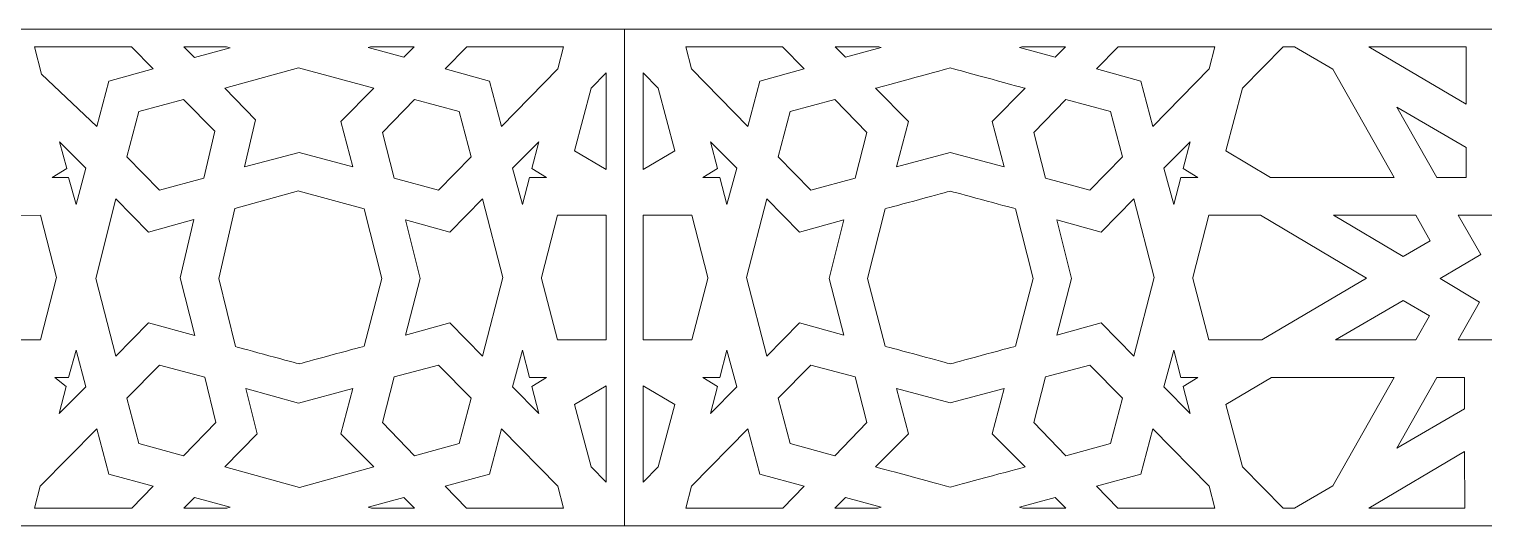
# Model space of a CAD drawing. Header units: millimetres. Extents: x -1689 to 1282, y -352 to 737.
# Drawn here: x 593.4 to 798.6, y -162.8 to -92.8 of the extents above; entities that cross this region are included whole.
import ezdxf

# ---------------------------------------------------------------- set-up
doc = ezdxf.new("R2010")
doc.units = ezdxf.units.MM
doc.header["$MEASUREMENT"] = 0
doc.layers.add('layer 1', color=7, linetype='Continuous')

msp = doc.modelspace()

# ---------------------------------------------------------------- linework, layer by layer
at = {"layer": 'layer 1', "color": 240, "lineweight": 18}
for points, knots in [([(677.3958, -92.8069), (677.3958, -92.8069), (412.3958, -92.8069), (412.3958, -92.8069), (412.3958, -92.8069), (412.3958, -92.8069), (412.3958, -162.8069), (412.3958, -162.8069), (412.3958, -162.8069), (412.3958, -162.8069), (677.3958, -162.8069), (677.3958, -162.8069), (677.3958, -162.8069), (677.3958, -162.8069), (677.3958, -92.8069), (677.3958, -92.8069)], [0, 0, 0, 0, 0.2, 0.2, 0.2, 0.2, 0.4, 0.4, 0.4, 0.4, 0.6, 0.6, 0.6, 0.6, 1, 1, 1, 1]), ([(942.3958, -92.8069), (942.3958, -92.8069), (677.3958, -92.8069), (677.3958, -92.8069), (677.3958, -92.8069), (677.3958, -92.8069), (677.3958, -162.8069), (677.3958, -162.8069), (677.3958, -162.8069), (677.3958, -162.8069), (942.3958, -162.8069), (942.3958, -162.8069), (942.3958, -162.8069), (942.3958, -162.8069), (942.3958, -92.8069), (942.3958, -92.8069)], [0, 0, 0, 0, 0.2, 0.2, 0.2, 0.2, 0.4, 0.4, 0.4, 0.4, 0.6, 0.6, 0.6, 0.6, 1, 1, 1, 1]), ([(594.1626, -95.3069), (594.1626, -95.3069), (607.8617, -95.3069), (607.8617, -95.3069), (607.8617, -95.3069), (607.8617, -95.3069), (610.9162, -98.3963), (610.9162, -98.3963), (610.9162, -98.3963), (610.9162, -98.3963), (604.6354, -100.1253), (604.6354, -100.1253), (604.6354, -100.1253), (604.6354, -100.1253), (602.9446, -106.5119), (602.9446, -106.5119), (602.9446, -106.5119), (602.9446, -106.5119), (595.166, -99.1373), (595.166, -99.1373), (595.166, -99.1373), (595.166, -99.1373), (594.1626, -95.3069), (594.1626, -95.3069)], [0, 0, 0, 0, 0.14285714, 0.14285714, 0.14285714, 0.14285714, 0.28571429, 0.28571429, 0.28571429, 0.28571429, 0.42857143, 0.42857143, 0.42857143, 0.42857143, 0.57142857, 0.57142857, 0.57142857, 0.57142857, 0.71428571, 0.71428571, 0.71428571, 0.71428571, 1, 1, 1, 1]), ([(615.2365, -95.3069), (615.2365, -95.3069), (621.2533, -95.3069), (621.2533, -95.3069), (621.2533, -95.3069), (621.2533, -95.3069), (621.7867, -95.4499), (621.7867, -95.4499), (621.7867, -95.4499), (621.7867, -95.4499), (616.7141, -96.8261), (616.7141, -96.8261), (616.7141, -96.8261), (616.7141, -96.8261), (615.2365, -95.3069), (615.2365, -95.3069)], [0, 0, 0, 0, 0.2, 0.2, 0.2, 0.2, 0.4, 0.4, 0.4, 0.4, 0.6, 0.6, 0.6, 0.6, 1, 1, 1, 1]), ([(641.5336, -95.3069), (641.5336, -95.3069), (647.7212, -95.3069), (647.7212, -95.3069), (647.7212, -95.3069), (647.7212, -95.3069), (646.2749, -96.7731), (646.2749, -96.7731), (646.2749, -96.7731), (646.2749, -96.7731), (641.2021, -95.3969), (641.2021, -95.3969), (641.2021, -95.3969), (641.2021, -95.3969), (641.5336, -95.3069), (641.5336, -95.3069)], [0, 0, 0, 0, 0.2, 0.2, 0.2, 0.2, 0.4, 0.4, 0.4, 0.4, 0.6, 0.6, 0.6, 0.6, 1, 1, 1, 1]), ([(655.127, -95.3069), (655.127, -95.3069), (668.7775, -95.3069), (668.7775, -95.3069), (668.7775, -95.3069), (668.7775, -95.3069), (667.9679, -98.3963), (667.9679, -98.3963), (667.9679, -98.3963), (667.9679, -98.3963), (660.0443, -106.5119), (660.0443, -106.5119), (660.0443, -106.5119), (660.0443, -106.5119), (658.3533, -100.1253), (658.3533, -100.1253), (658.3533, -100.1253), (658.3533, -100.1253), (652.0725, -98.3963), (652.0725, -98.3963), (652.0725, -98.3963), (652.0725, -98.3963), (655.127, -95.3069), (655.127, -95.3069)], [0, 0, 0, 0, 0.14285714, 0.14285714, 0.14285714, 0.14285714, 0.28571429, 0.28571429, 0.28571429, 0.28571429, 0.42857143, 0.42857143, 0.42857143, 0.42857143, 0.57142857, 0.57142857, 0.57142857, 0.57142857, 0.71428571, 0.71428571, 0.71428571, 0.71428571, 1, 1, 1, 1]), ([(686.0141, -95.3069), (686.0141, -95.3069), (699.6646, -95.3069), (699.6646, -95.3069), (699.6646, -95.3069), (699.6646, -95.3069), (702.7191, -98.3963), (702.7191, -98.3963), (702.7191, -98.3963), (702.7191, -98.3963), (696.4383, -100.1253), (696.4383, -100.1253), (696.4383, -100.1253), (696.4383, -100.1253), (694.7473, -106.5119), (694.7473, -106.5119), (694.7473, -106.5119), (694.7473, -106.5119), (686.8237, -98.3963), (686.8237, -98.3963), (686.8237, -98.3963), (686.8237, -98.3963), (686.0141, -95.3069), (686.0141, -95.3069)], [0, 0, 0, 0, 0.14285714, 0.14285714, 0.14285714, 0.14285714, 0.28571429, 0.28571429, 0.28571429, 0.28571429, 0.42857143, 0.42857143, 0.42857143, 0.42857143, 0.57142857, 0.57142857, 0.57142857, 0.57142857, 0.71428571, 0.71428571, 0.71428571, 0.71428571, 1, 1, 1, 1]), ([(707.0704, -95.3069), (707.0704, -95.3069), (713.258, -95.3069), (713.258, -95.3069), (713.258, -95.3069), (713.258, -95.3069), (713.5895, -95.3969), (713.5895, -95.3969), (713.5895, -95.3969), (713.5895, -95.3969), (708.5167, -96.7731), (708.5167, -96.7731), (708.5167, -96.7731), (708.5167, -96.7731), (707.0704, -95.3069), (707.0704, -95.3069)], [0, 0, 0, 0, 0.2, 0.2, 0.2, 0.2, 0.4, 0.4, 0.4, 0.4, 0.6, 0.6, 0.6, 0.6, 1, 1, 1, 1]), ([(733.3844, -95.3069), (733.3844, -95.3069), (739.5719, -95.3069), (739.5719, -95.3069), (739.5719, -95.3069), (739.5719, -95.3069), (738.1257, -96.7731), (738.1257, -96.7731), (738.1257, -96.7731), (738.1257, -96.7731), (733.0529, -95.3969), (733.0529, -95.3969), (733.0529, -95.3969), (733.0529, -95.3969), (733.3844, -95.3069), (733.3844, -95.3069)], [0, 0, 0, 0, 0.2, 0.2, 0.2, 0.2, 0.4, 0.4, 0.4, 0.4, 0.6, 0.6, 0.6, 0.6, 1, 1, 1, 1]), ([(746.9777, -95.3069), (746.9777, -95.3069), (760.628, -95.3069), (760.628, -95.3069), (760.628, -95.3069), (760.628, -95.3069), (759.8184, -98.3963), (759.8184, -98.3963), (759.8184, -98.3963), (759.8184, -98.3963), (751.895, -106.5119), (751.895, -106.5119), (751.895, -106.5119), (751.895, -106.5119), (750.2042, -100.1253), (750.2042, -100.1253), (750.2042, -100.1253), (750.2042, -100.1253), (743.9232, -98.3963), (743.9232, -98.3963), (743.9232, -98.3963), (743.9232, -98.3963), (746.9777, -95.3069), (746.9777, -95.3069)], [0, 0, 0, 0, 0.14285714, 0.14285714, 0.14285714, 0.14285714, 0.28571429, 0.28571429, 0.28571429, 0.28571429, 0.42857143, 0.42857143, 0.42857143, 0.42857143, 0.57142857, 0.57142857, 0.57142857, 0.57142857, 0.71428571, 0.71428571, 0.71428571, 0.71428571, 1, 1, 1, 1]), ([(770.2465, -95.3069), (770.2465, -95.3069), (771.8615, -95.3069), (771.8615, -95.3069), (771.8615, -95.3069), (771.8615, -95.3069), (777.2596, -98.4491), (777.2596, -98.4491), (777.2596, -98.4491), (777.2596, -98.4491), (785.9078, -113.6927), (785.9078, -113.6927), (785.9078, -113.6927), (785.9078, -113.6927), (768.4666, -113.6927), (768.4666, -113.6927), (768.4666, -113.6927), (768.4666, -113.6927), (762.186, -109.9523), (762.186, -109.9523), (762.186, -109.9523), (762.186, -109.9523), (764.5052, -101.1485), (764.5052, -101.1485), (764.5052, -101.1485), (764.5052, -101.1485), (770.2465, -95.3069), (770.2465, -95.3069)], [0, 0, 0, 0, 0.125, 0.125, 0.125, 0.125, 0.25, 0.25, 0.25, 0.25, 0.375, 0.375, 0.375, 0.375, 0.5, 0.5, 0.5, 0.5, 0.625, 0.625, 0.625, 0.625, 0.75, 0.75, 0.75, 0.75, 1, 1, 1, 1]), ([(782.3341, -95.3069), (782.3341, -95.3069), (796.0536, -95.3069), (796.0536, -95.3069), (796.0536, -95.3069), (796.0536, -95.3069), (796.0536, -103.3715), (796.0536, -103.3715), (796.0536, -103.3715), (796.0536, -103.3715), (782.3341, -95.3069), (782.3341, -95.3069)], [0, 0, 0, 0, 0.25, 0.25, 0.25, 0.25, 0.5, 0.5, 0.5, 0.5, 1, 1, 1, 1]), ([(637.3855, -105.8239), (637.3855, -105.8239), (639.0763, -112.2283), (639.0763, -112.2283), (639.0763, -112.2283), (639.0763, -112.2283), (631.4703, -110.1817), (631.4703, -110.1817), (631.4703, -110.1817), (631.4703, -110.1817), (623.7675, -112.2283), (623.7675, -112.2283), (623.7675, -112.2283), (623.7675, -112.2283), (625.3137, -105.5769), (625.3137, -105.5769), (625.3137, -105.5769), (625.3137, -105.5769), (621.0137, -101.1485), (621.0137, -101.1485), (621.0137, -101.1485), (621.0137, -101.1485), (631.3945, -98.2551), (631.3945, -98.2551), (631.3945, -98.2551), (631.3945, -98.2551), (642.0237, -101.1485), (642.0237, -101.1485), (642.0237, -101.1485), (642.0237, -101.1485), (637.3855, -105.8239), (637.3855, -105.8239)], [0, 0, 0, 0, 0.11111111, 0.11111111, 0.11111111, 0.11111111, 0.22222222, 0.22222222, 0.22222222, 0.22222222, 0.33333333, 0.33333333, 0.33333333, 0.33333333, 0.44444444, 0.44444444, 0.44444444, 0.44444444, 0.55555556, 0.55555556, 0.55555556, 0.55555556, 0.66666667, 0.66666667, 0.66666667, 0.66666667, 0.77777778, 0.77777778, 0.77777778, 0.77777778, 1, 1, 1, 1]), ([(674.7957, -98.9697), (674.7957, -98.9697), (674.7957, -112.6087), (674.7957, -112.6087), (674.7957, -112.6087), (674.7957, -112.6087), (670.3353, -109.9523), (670.3353, -109.9523), (670.3353, -109.9523), (670.3353, -109.9523), (672.6543, -101.1485), (672.6543, -101.1485), (672.6543, -101.1485), (672.6543, -101.1485), (674.7957, -98.9697), (674.7957, -98.9697)], [0, 0, 0, 0, 0.2, 0.2, 0.2, 0.2, 0.4, 0.4, 0.4, 0.4, 0.6, 0.6, 0.6, 0.6, 1, 1, 1, 1]), ([(682.1373, -101.1485), (682.1373, -101.1485), (684.4563, -109.9523), (684.4563, -109.9523), (684.4563, -109.9523), (684.4563, -109.9523), (679.9959, -112.6087), (679.9959, -112.6087), (679.9959, -112.6087), (679.9959, -112.6087), (679.9959, -98.9697), (679.9959, -98.9697), (679.9959, -98.9697), (679.9959, -98.9697), (682.1373, -101.1485), (682.1373, -101.1485)], [0, 0, 0, 0, 0.2, 0.2, 0.2, 0.2, 0.4, 0.4, 0.4, 0.4, 0.6, 0.6, 0.6, 0.6, 1, 1, 1, 1]), ([(733.8743, -101.1485), (733.8743, -101.1485), (729.2363, -105.8239), (729.2363, -105.8239), (729.2363, -105.8239), (729.2363, -105.8239), (730.9273, -112.2283), (730.9273, -112.2283), (730.9273, -112.2283), (730.9273, -112.2283), (723.3211, -110.1817), (723.3211, -110.1817), (723.3211, -110.1817), (723.3211, -110.1817), (715.7153, -112.2283), (715.7153, -112.2283), (715.7153, -112.2283), (715.7153, -112.2283), (717.4061, -105.8239), (717.4061, -105.8239), (717.4061, -105.8239), (717.4061, -105.8239), (712.7681, -101.1485), (712.7681, -101.1485)], [0, 0, 0, 0, 0.14285714, 0.14285714, 0.14285714, 0.14285714, 0.28571429, 0.28571429, 0.28571429, 0.28571429, 0.42857143, 0.42857143, 0.42857143, 0.42857143, 0.57142857, 0.57142857, 0.57142857, 0.57142857, 0.71428571, 0.71428571, 0.71428571, 0.71428571, 1, 1, 1, 1]), ([(619.6127, -107.2001), (619.6127, -107.2001), (618.0667, -113.7985), (618.0667, -113.7985), (618.0667, -113.7985), (618.0667, -113.7985), (611.7858, -115.5099), (611.7858, -115.5099), (611.7858, -115.5099), (611.7858, -115.5099), (607.1962, -110.7991), (607.1962, -110.7991), (607.1962, -110.7991), (607.1962, -110.7991), (608.8868, -104.3949), (608.8868, -104.3949), (608.8868, -104.3949), (608.8868, -104.3949), (615.1675, -102.7365), (615.1675, -102.7365), (615.1675, -102.7365), (615.1675, -102.7365), (619.6127, -107.2001), (619.6127, -107.2001)], [0, 0, 0, 0, 0.14285714, 0.14285714, 0.14285714, 0.14285714, 0.28571429, 0.28571429, 0.28571429, 0.28571429, 0.42857143, 0.42857143, 0.42857143, 0.42857143, 0.57142857, 0.57142857, 0.57142857, 0.57142857, 0.71428571, 0.71428571, 0.71428571, 0.71428571, 1, 1, 1, 1]), ([(654.0537, -104.3949), (654.0537, -104.3949), (655.7447, -110.7991), (655.7447, -110.7991), (655.7447, -110.7991), (655.7447, -110.7991), (651.1547, -115.5099), (651.1547, -115.5099), (651.1547, -115.5099), (651.1547, -115.5099), (644.8739, -113.7985), (644.8739, -113.7985), (644.8739, -113.7985), (644.8739, -113.7985), (643.2313, -107.3941), (643.2313, -107.3941), (643.2313, -107.3941), (643.2313, -107.3941), (647.7727, -102.7365), (647.7727, -102.7365), (647.7727, -102.7365), (647.7727, -102.7365), (654.0537, -104.3949), (654.0537, -104.3949)], [0, 0, 0, 0, 0.14285714, 0.14285714, 0.14285714, 0.14285714, 0.28571429, 0.28571429, 0.28571429, 0.28571429, 0.42857143, 0.42857143, 0.42857143, 0.42857143, 0.57142857, 0.57142857, 0.57142857, 0.57142857, 0.71428571, 0.71428571, 0.71428571, 0.71428571, 1, 1, 1, 1]), ([(707.0189, -102.7365), (707.0189, -102.7365), (711.5603, -107.3941), (711.5603, -107.3941), (711.5603, -107.3941), (711.5603, -107.3941), (709.9177, -113.7985), (709.9177, -113.7985), (709.9177, -113.7985), (709.9177, -113.7985), (703.6369, -115.5099), (703.6369, -115.5099), (703.6369, -115.5099), (703.6369, -115.5099), (699.0471, -110.7991), (699.0471, -110.7991), (699.0471, -110.7991), (699.0471, -110.7991), (700.7379, -104.3949), (700.7379, -104.3949), (700.7379, -104.3949), (700.7379, -104.3949), (707.0189, -102.7365), (707.0189, -102.7365)], [0, 0, 0, 0, 0.14285714, 0.14285714, 0.14285714, 0.14285714, 0.28571429, 0.28571429, 0.28571429, 0.28571429, 0.42857143, 0.42857143, 0.42857143, 0.42857143, 0.57142857, 0.57142857, 0.57142857, 0.57142857, 0.71428571, 0.71428571, 0.71428571, 0.71428571, 1, 1, 1, 1]), ([(745.9044, -104.3949), (745.9044, -104.3949), (747.5952, -110.7991), (747.5952, -110.7991), (747.5952, -110.7991), (747.5952, -110.7991), (743.0054, -115.5099), (743.0054, -115.5099), (743.0054, -115.5099), (743.0054, -115.5099), (736.7247, -113.7985), (736.7247, -113.7985), (736.7247, -113.7985), (736.7247, -113.7985), (735.0821, -107.3941), (735.0821, -107.3941), (735.0821, -107.3941), (735.0821, -107.3941), (739.6237, -102.7365), (739.6237, -102.7365), (739.6237, -102.7365), (739.6237, -102.7365), (745.9044, -104.3949), (745.9044, -104.3949)], [0, 0, 0, 0, 0.14285714, 0.14285714, 0.14285714, 0.14285714, 0.28571429, 0.28571429, 0.28571429, 0.28571429, 0.42857143, 0.42857143, 0.42857143, 0.42857143, 0.57142857, 0.57142857, 0.57142857, 0.57142857, 0.71428571, 0.71428571, 0.71428571, 0.71428571, 1, 1, 1, 1]), ([(796.0536, -109.5113), (796.0536, -109.5113), (796.0536, -113.6927), (796.0536, -113.6927), (796.0536, -113.6927), (796.0536, -113.6927), (791.9472, -113.6927), (791.9472, -113.6927), (791.9472, -113.6927), (791.9472, -113.6927), (786.2944, -103.8127), (786.2944, -103.8127), (786.2944, -103.8127), (786.2944, -103.8127), (796.0536, -109.5113), (796.0536, -109.5113)], [0, 0, 0, 0, 0.2, 0.2, 0.2, 0.2, 0.4, 0.4, 0.4, 0.4, 0.6, 0.6, 0.6, 0.6, 1, 1, 1, 1]), ([(601.3984, -112.4223), (601.3984, -112.4223), (600.0458, -117.5387), (600.0458, -117.5387), (600.0458, -117.5387), (600.0458, -117.5387), (598.9828, -113.6927), (598.9828, -113.6927), (598.9828, -113.6927), (598.9828, -113.6927), (596.6636, -113.6927), (596.6636, -113.6927), (596.6636, -113.6927), (596.6636, -113.6927), (598.7414, -112.4577), (598.7414, -112.4577), (598.7414, -112.4577), (598.7414, -112.4577), (597.6782, -108.6821), (597.6782, -108.6821), (597.6782, -108.6821), (597.6782, -108.6821), (601.3984, -112.4223), (601.3984, -112.4223)], [0, 0, 0, 0, 0.14285714, 0.14285714, 0.14285714, 0.14285714, 0.28571429, 0.28571429, 0.28571429, 0.28571429, 0.42857143, 0.42857143, 0.42857143, 0.42857143, 0.57142857, 0.57142857, 0.57142857, 0.57142857, 0.71428571, 0.71428571, 0.71428571, 0.71428571, 1, 1, 1, 1]), ([(661.5903, -112.4223), (661.5903, -112.4223), (665.3107, -108.6821), (665.3107, -108.6821), (665.3107, -108.6821), (665.3107, -108.6821), (664.2961, -112.4577), (664.2961, -112.4577), (664.2961, -112.4577), (664.2961, -112.4577), (666.3735, -113.6927), (666.3735, -113.6927), (666.3735, -113.6927), (666.3735, -113.6927), (663.9579, -113.6927), (663.9579, -113.6927), (663.9579, -113.6927), (663.9579, -113.6927), (662.9915, -117.5387), (662.9915, -117.5387), (662.9915, -117.5387), (662.9915, -117.5387), (661.5903, -112.4223), (661.5903, -112.4223)], [0, 0, 0, 0, 0.14285714, 0.14285714, 0.14285714, 0.14285714, 0.28571429, 0.28571429, 0.28571429, 0.28571429, 0.42857143, 0.42857143, 0.42857143, 0.42857143, 0.57142857, 0.57142857, 0.57142857, 0.57142857, 0.71428571, 0.71428571, 0.71428571, 0.71428571, 1, 1, 1, 1]), ([(689.4809, -108.6821), (689.4809, -108.6821), (693.2013, -112.4223), (693.2013, -112.4223), (693.2013, -112.4223), (693.2013, -112.4223), (691.8001, -117.5387), (691.8001, -117.5387), (691.8001, -117.5387), (691.8001, -117.5387), (690.8337, -113.6927), (690.8337, -113.6927), (690.8337, -113.6927), (690.8337, -113.6927), (688.4181, -113.6927), (688.4181, -113.6927), (688.4181, -113.6927), (688.4181, -113.6927), (690.4955, -112.4577), (690.4955, -112.4577), (690.4955, -112.4577), (690.4955, -112.4577), (689.4809, -108.6821), (689.4809, -108.6821)], [0, 0, 0, 0, 0.14285714, 0.14285714, 0.14285714, 0.14285714, 0.28571429, 0.28571429, 0.28571429, 0.28571429, 0.42857143, 0.42857143, 0.42857143, 0.42857143, 0.57142857, 0.57142857, 0.57142857, 0.57142857, 0.71428571, 0.71428571, 0.71428571, 0.71428571, 1, 1, 1, 1]), ([(756.1468, -112.4577), (756.1468, -112.4577), (758.2242, -113.6927), (758.2242, -113.6927), (758.2242, -113.6927), (758.2242, -113.6927), (755.8086, -113.6927), (755.8086, -113.6927), (755.8086, -113.6927), (755.8086, -113.6927), (754.8422, -117.5387), (754.8422, -117.5387), (754.8422, -117.5387), (754.8422, -117.5387), (753.4412, -112.4223), (753.4412, -112.4223), (753.4412, -112.4223), (753.4412, -112.4223), (757.1614, -108.6821), (757.1614, -108.6821), (757.1614, -108.6821), (757.1614, -108.6821), (756.1468, -112.4577), (756.1468, -112.4577)], [0, 0, 0, 0, 0.14285714, 0.14285714, 0.14285714, 0.14285714, 0.28571429, 0.28571429, 0.28571429, 0.28571429, 0.42857143, 0.42857143, 0.42857143, 0.42857143, 0.57142857, 0.57142857, 0.57142857, 0.57142857, 0.71428571, 0.71428571, 0.71428571, 0.71428571, 1, 1, 1, 1]), ([(821.7084, -131.0531), (821.7084, -131.0531), (824.8488, -136.6107), (824.8488, -136.6107), (824.8488, -136.6107), (824.8488, -136.6107), (818.568, -136.6107), (818.568, -136.6107), (818.568, -136.6107), (818.568, -136.6107), (818.568, -143.0503), (818.568, -143.0503), (818.568, -143.0503), (818.568, -143.0503), (813.0602, -139.8041), (813.0602, -139.8041), (813.0602, -139.8041), (813.0602, -139.8041), (809.9198, -145.4145), (809.9198, -145.4145), (809.9198, -145.4145), (809.9198, -145.4145), (806.731, -139.8041), (806.731, -139.8041), (806.731, -139.8041), (806.731, -139.8041), (801.03, -143.1915), (801.03, -143.1915), (801.03, -143.1915), (801.03, -143.1915), (800.9814, -136.6107), (800.9814, -136.6107), (800.9814, -136.6107), (800.9814, -136.6107), (794.9426, -136.6107), (794.9426, -136.6107), (794.9426, -136.6107), (794.9426, -136.6107), (797.9378, -131.3001), (797.9378, -131.3001), (797.9378, -131.3001), (797.9378, -131.3001), (792.3818, -127.9481), (792.3818, -127.9481), (792.3818, -127.9481), (792.3818, -127.9481), (798.1312, -124.5607), (798.1312, -124.5607), (798.1312, -124.5607), (798.1312, -124.5607), (794.9426, -119.0031), (794.9426, -119.0031), (794.9426, -119.0031), (794.9426, -119.0031), (801.2718, -119.0031), (801.2718, -119.0031), (801.2718, -119.0031), (801.2718, -119.0031), (801.2718, -112.5635), (801.2718, -112.5635), (801.2718, -112.5635), (801.2718, -112.5635), (806.7312, -115.8097), (806.7312, -115.8097), (806.7312, -115.8097), (806.7312, -115.8097), (809.92, -110.1993), (809.92, -110.1993), (809.92, -110.1993), (809.92, -110.1993), (813.0604, -115.8097), (813.0604, -115.8097), (813.0604, -115.8097), (813.0604, -115.8097), (818.5682, -112.5635), (818.5682, -112.5635), (818.5682, -112.5635), (818.5682, -112.5635), (818.568, -119.0031), (818.568, -119.0031), (818.568, -119.0031), (818.568, -119.0031), (824.8488, -119.0031), (824.8488, -119.0031), (824.8488, -119.0031), (824.8488, -119.0031), (821.7084, -124.5607), (821.7084, -124.5607), (821.7084, -124.5607), (821.7084, -124.5607), (826.9266, -127.9481), (826.9266, -127.9481), (826.9266, -127.9481), (826.9266, -127.9481), (821.7084, -131.0531), (821.7084, -131.0531)], [0, 0, 0, 0, 0.04, 0.04, 0.04, 0.04, 0.08, 0.08, 0.08, 0.08, 0.12, 0.12, 0.12, 0.12, 0.16, 0.16, 0.16, 0.16, 0.2, 0.2, 0.2, 0.2, 0.24, 0.24, 0.24, 0.24, 0.28, 0.28, 0.28, 0.28, 0.32, 0.32, 0.32, 0.32, 0.36, 0.36, 0.36, 0.36, 0.4, 0.4, 0.4, 0.4, 0.44, 0.44, 0.44, 0.44, 0.48, 0.48, 0.48, 0.48, 0.52, 0.52, 0.52, 0.52, 0.56, 0.56, 0.56, 0.56, 0.6, 0.6, 0.6, 0.6, 0.64, 0.64, 0.64, 0.64, 0.68, 0.68, 0.68, 0.68, 0.72, 0.72, 0.72, 0.72, 0.76, 0.76, 0.76, 0.76, 0.8, 0.8, 0.8, 0.8, 0.84, 0.84, 0.84, 0.84, 0.88, 0.88, 0.88, 0.88, 0.92, 0.92, 0.92, 0.92, 1, 1, 1, 1]), ([(614.7329, -127.8599), (614.7329, -127.8599), (616.7621, -135.9755), (616.7621, -135.9755), (616.7621, -135.9755), (616.7621, -135.9755), (610.2398, -134.1937), (610.2398, -134.1937), (610.2398, -134.1937), (610.2398, -134.1937), (605.6502, -138.8689), (605.6502, -138.8689), (605.6502, -138.8689), (605.6502, -138.8689), (602.7996, -127.9481), (602.7996, -127.9481), (602.7996, -127.9481), (602.7996, -127.9481), (605.6502, -116.7449), (605.6502, -116.7449), (605.6502, -116.7449), (605.6502, -116.7449), (610.2398, -121.4201), (610.2398, -121.4201), (610.2398, -121.4201), (610.2398, -121.4201), (616.6173, -119.6383), (616.6173, -119.6383), (616.6173, -119.6383), (616.6173, -119.6383), (614.7329, -127.8599), (614.7329, -127.8599)], [0, 0, 0, 0, 0.11111111, 0.11111111, 0.11111111, 0.11111111, 0.22222222, 0.22222222, 0.22222222, 0.22222222, 0.33333333, 0.33333333, 0.33333333, 0.33333333, 0.44444444, 0.44444444, 0.44444444, 0.44444444, 0.55555556, 0.55555556, 0.55555556, 0.55555556, 0.66666667, 0.66666667, 0.66666667, 0.66666667, 0.77777778, 0.77777778, 0.77777778, 0.77777778, 1, 1, 1, 1]), ([(622.5117, -137.5457), (622.5117, -137.5457), (620.1443, -127.9481), (620.1443, -127.9481), (620.1443, -127.9481), (620.1443, -127.9481), (622.4149, -118.0681), (622.4149, -118.0681), (622.4149, -118.0681), (622.4149, -118.0681), (631.3945, -115.6157), (631.3945, -115.6157), (631.3945, -115.6157), (631.3945, -115.6157), (631.4703, -115.6333), (631.4703, -115.6333), (631.4703, -115.6333), (631.4703, -115.6333), (640.6707, -118.1209), (640.6707, -118.1209), (640.6707, -118.1209), (640.6707, -118.1209), (643.1349, -127.9481), (643.1349, -127.9481)], [0, 0, 0, 0, 0.14285714, 0.14285714, 0.14285714, 0.14285714, 0.28571429, 0.28571429, 0.28571429, 0.28571429, 0.42857143, 0.42857143, 0.42857143, 0.42857143, 0.57142857, 0.57142857, 0.57142857, 0.57142857, 0.71428571, 0.71428571, 0.71428571, 0.71428571, 1, 1, 1, 1]), ([(657.3389, -116.7449), (657.3389, -116.7449), (660.2377, -127.8069), (660.2377, -127.8069), (660.2377, -127.8069), (660.2377, -127.8069), (657.3389, -138.8689), (657.3389, -138.8689), (657.3389, -138.8689), (657.3389, -138.8689), (652.7489, -134.1937), (652.7489, -134.1937), (652.7489, -134.1937), (652.7489, -134.1937), (646.4683, -135.9227), (646.4683, -135.9227), (646.4683, -135.9227), (646.4683, -135.9227), (648.5459, -127.9481), (648.5459, -127.9481), (648.5459, -127.9481), (648.5459, -127.9481), (646.4683, -119.6911), (646.4683, -119.6911), (646.4683, -119.6911), (646.4683, -119.6911), (652.7489, -121.4201), (652.7489, -121.4201), (652.7489, -121.4201), (652.7489, -121.4201), (657.3389, -116.7449), (657.3389, -116.7449)], [0, 0, 0, 0, 0.11111111, 0.11111111, 0.11111111, 0.11111111, 0.22222222, 0.22222222, 0.22222222, 0.22222222, 0.33333333, 0.33333333, 0.33333333, 0.33333333, 0.44444444, 0.44444444, 0.44444444, 0.44444444, 0.55555556, 0.55555556, 0.55555556, 0.55555556, 0.66666667, 0.66666667, 0.66666667, 0.66666667, 0.77777778, 0.77777778, 0.77777778, 0.77777778, 1, 1, 1, 1]), ([(708.3233, -119.6911), (708.3233, -119.6911), (706.2457, -127.9481), (706.2457, -127.9481), (706.2457, -127.9481), (706.2457, -127.9481), (708.3233, -135.9227), (708.3233, -135.9227), (708.3233, -135.9227), (708.3233, -135.9227), (702.0423, -134.1937), (702.0423, -134.1937), (702.0423, -134.1937), (702.0423, -134.1937), (697.4527, -138.8689), (697.4527, -138.8689), (697.4527, -138.8689), (697.4527, -138.8689), (694.5541, -127.8069), (694.5541, -127.8069), (694.5541, -127.8069), (694.5541, -127.8069), (697.4527, -116.7449), (697.4527, -116.7449), (697.4527, -116.7449), (697.4527, -116.7449), (702.0423, -121.4201), (702.0423, -121.4201), (702.0423, -121.4201), (702.0423, -121.4201), (708.3233, -119.6911), (708.3233, -119.6911)], [0, 0, 0, 0, 0.11111111, 0.11111111, 0.11111111, 0.11111111, 0.22222222, 0.22222222, 0.22222222, 0.22222222, 0.33333333, 0.33333333, 0.33333333, 0.33333333, 0.44444444, 0.44444444, 0.44444444, 0.44444444, 0.55555556, 0.55555556, 0.55555556, 0.55555556, 0.66666667, 0.66666667, 0.66666667, 0.66666667, 0.77777778, 0.77777778, 0.77777778, 0.77777778, 1, 1, 1, 1]), ([(714.1209, -118.1209), (715.0387, -117.8739), (723.0489, -115.7039), (723.3211, -115.6333), (723.3211, -115.6333), (723.6907, -115.7391), (731.6027, -117.8739), (732.5213, -118.1209)], [0, 0, 0, 0, 0.33333333, 0.33333333, 0.33333333, 0.33333333, 1, 1, 1, 1]), ([(752.0884, -127.8069), (752.0884, -127.8069), (749.1896, -138.8689), (749.1896, -138.8689), (749.1896, -138.8689), (749.1896, -138.8689), (744.6, -134.1937), (744.6, -134.1937), (744.6, -134.1937), (744.6, -134.1937), (738.3193, -135.9227), (738.3193, -135.9227), (738.3193, -135.9227), (738.3193, -135.9227), (740.3966, -127.9481), (740.3966, -127.9481), (740.3966, -127.9481), (740.3966, -127.9481), (738.3193, -119.6911), (738.3193, -119.6911), (738.3193, -119.6911), (738.3193, -119.6911), (744.6, -121.4201), (744.6, -121.4201), (744.6, -121.4201), (744.6, -121.4201), (749.1896, -116.7449), (749.1896, -116.7449), (749.1896, -116.7449), (749.1896, -116.7449), (752.0884, -127.8069), (752.0884, -127.8069)], [0, 0, 0, 0, 0.11111111, 0.11111111, 0.11111111, 0.11111111, 0.22222222, 0.22222222, 0.22222222, 0.22222222, 0.33333333, 0.33333333, 0.33333333, 0.33333333, 0.44444444, 0.44444444, 0.44444444, 0.44444444, 0.55555556, 0.55555556, 0.55555556, 0.55555556, 0.66666667, 0.66666667, 0.66666667, 0.66666667, 0.77777778, 0.77777778, 0.77777778, 0.77777778, 1, 1, 1, 1]), ([(714.1209, -137.4929), (714.1209, -137.4929), (711.6569, -127.9481), (711.6569, -127.9481), (711.6569, -127.9481), (711.6569, -127.9481), (714.1209, -118.1209), (714.1209, -118.1209)], [0, 0, 0, 0, 0.33333333, 0.33333333, 0.33333333, 0.33333333, 1, 1, 1, 1]), ([(597.2916, -127.8069), (597.2916, -127.8069), (595.0212, -136.6107), (595.0212, -136.6107), (595.0212, -136.6107), (595.0212, -136.6107), (587.629, -136.6107), (587.629, -136.6107), (587.629, -136.6107), (587.629, -136.6107), (572.6036, -127.8069), (572.6036, -127.8069), (572.6036, -127.8069), (572.6036, -127.8069), (587.4842, -119.0561), (587.4842, -119.0561), (587.4842, -119.0561), (587.4842, -119.0561), (595.0212, -119.0031), (595.0212, -119.0031), (595.0212, -119.0031), (595.0212, -119.0031), (597.2916, -127.8069), (597.2916, -127.8069)], [0, 0, 0, 0, 0.14285714, 0.14285714, 0.14285714, 0.14285714, 0.28571429, 0.28571429, 0.28571429, 0.28571429, 0.42857143, 0.42857143, 0.42857143, 0.42857143, 0.57142857, 0.57142857, 0.57142857, 0.57142857, 0.71428571, 0.71428571, 0.71428571, 0.71428571, 1, 1, 1, 1]), ([(674.7957, -119.0031), (674.7957, -119.0031), (674.7957, -136.6107), (674.7957, -136.6107), (674.7957, -136.6107), (674.7957, -136.6107), (667.9195, -136.6107), (667.9195, -136.6107), (667.9195, -136.6107), (667.9195, -136.6107), (665.6489, -127.9481), (665.6489, -127.9481), (665.6489, -127.9481), (665.6489, -127.9481), (665.6489, -127.8069), (665.6489, -127.8069), (665.6489, -127.8069), (665.6489, -127.8069), (667.9195, -119.0031), (667.9195, -119.0031), (667.9195, -119.0031), (667.9195, -119.0031), (674.7957, -119.0031), (674.7957, -119.0031)], [0, 0, 0, 0, 0.14285714, 0.14285714, 0.14285714, 0.14285714, 0.28571429, 0.28571429, 0.28571429, 0.28571429, 0.42857143, 0.42857143, 0.42857143, 0.42857143, 0.57142857, 0.57142857, 0.57142857, 0.57142857, 0.71428571, 0.71428571, 0.71428571, 0.71428571, 1, 1, 1, 1]), ([(686.8721, -119.0031), (686.8721, -119.0031), (689.1427, -127.8069), (689.1427, -127.8069), (689.1427, -127.8069), (689.1427, -127.8069), (689.1427, -127.9481), (689.1427, -127.9481), (689.1427, -127.9481), (689.1427, -127.9481), (686.8721, -136.6107), (686.8721, -136.6107), (686.8721, -136.6107), (686.8721, -136.6107), (679.9959, -136.6107), (679.9959, -136.6107), (679.9959, -136.6107), (679.9959, -136.6107), (679.9959, -119.0031), (679.9959, -119.0031), (679.9959, -119.0031), (679.9959, -119.0031), (686.8721, -119.0031), (686.8721, -119.0031)], [0, 0, 0, 0, 0.14285714, 0.14285714, 0.14285714, 0.14285714, 0.28571429, 0.28571429, 0.28571429, 0.28571429, 0.42857143, 0.42857143, 0.42857143, 0.42857143, 0.57142857, 0.57142857, 0.57142857, 0.57142857, 0.71428571, 0.71428571, 0.71428571, 0.71428571, 1, 1, 1, 1]), ([(781.9946, -127.9127), (781.9946, -127.9127), (767.2588, -136.6107), (767.2588, -136.6107), (767.2588, -136.6107), (767.2588, -136.6107), (759.7702, -136.6107), (759.7702, -136.6107), (759.7702, -136.6107), (759.7702, -136.6107), (757.4996, -127.9481), (757.4996, -127.9481), (757.4996, -127.9481), (757.4996, -127.9481), (757.4996, -127.8069), (757.4996, -127.8069), (757.4996, -127.8069), (757.4996, -127.8069), (759.7702, -119.0031), (759.7702, -119.0031), (759.7702, -119.0031), (759.7702, -119.0031), (767.0656, -119.0031), (767.0656, -119.0031), (767.0656, -119.0031), (767.0656, -119.0031), (781.9946, -127.9127), (781.9946, -127.9127)], [0, 0, 0, 0, 0.125, 0.125, 0.125, 0.125, 0.25, 0.25, 0.25, 0.25, 0.375, 0.375, 0.375, 0.375, 0.5, 0.5, 0.5, 0.5, 0.625, 0.625, 0.625, 0.625, 0.75, 0.75, 0.75, 0.75, 1, 1, 1, 1]), ([(788.9518, -119.0031), (788.9518, -119.0031), (790.981, -122.6375), (790.981, -122.6375), (790.981, -122.6375), (790.981, -122.6375), (787.164, -124.8605), (787.164, -124.8605), (787.164, -124.8605), (787.164, -124.8605), (777.3564, -119.0031), (777.3564, -119.0031), (777.3564, -119.0031), (777.3564, -119.0031), (788.9518, -119.0031), (788.9518, -119.0031)], [0, 0, 0, 0, 0.2, 0.2, 0.2, 0.2, 0.4, 0.4, 0.4, 0.4, 0.6, 0.6, 0.6, 0.6, 1, 1, 1, 1]), ([(790.884, -133.2233), (790.884, -133.2233), (788.9518, -136.6107), (788.9518, -136.6107), (788.9518, -136.6107), (788.9518, -136.6107), (777.6464, -136.6107), (777.6464, -136.6107), (777.6464, -136.6107), (777.6464, -136.6107), (787.1642, -131.0531), (787.1642, -131.0531), (787.1642, -131.0531), (787.1642, -131.0531), (790.884, -133.2233), (790.884, -133.2233)], [0, 0, 0, 0, 0.2, 0.2, 0.2, 0.2, 0.4, 0.4, 0.4, 0.4, 0.6, 0.6, 0.6, 0.6, 1, 1, 1, 1]), ([(600.046, -138.0397), (600.046, -138.0397), (601.3986, -143.1915), (601.3986, -143.1915), (601.3986, -143.1915), (601.3986, -143.1915), (597.63, -146.9847), (597.63, -146.9847), (597.63, -146.9847), (597.63, -146.9847), (598.6446, -143.1561), (598.6446, -143.1561), (598.6446, -143.1561), (598.6446, -143.1561), (597.0504, -141.9211), (597.0504, -141.9211), (597.0504, -141.9211), (597.0504, -141.9211), (598.983, -141.9211), (598.983, -141.9211), (598.983, -141.9211), (598.983, -141.9211), (600.046, -138.0397), (600.046, -138.0397)], [0, 0, 0, 0, 0.14285714, 0.14285714, 0.14285714, 0.14285714, 0.28571429, 0.28571429, 0.28571429, 0.28571429, 0.42857143, 0.42857143, 0.42857143, 0.42857143, 0.57142857, 0.57142857, 0.57142857, 0.57142857, 0.71428571, 0.71428571, 0.71428571, 0.71428571, 1, 1, 1, 1]), ([(640.6707, -137.4929), (639.7557, -137.7399), (631.7371, -139.9099), (631.4709, -139.9805), (631.4709, -139.9805), (631.2189, -139.9099), (623.4077, -137.7927), (622.5117, -137.5457)], [0, 0, 0, 0, 0.33333333, 0.33333333, 0.33333333, 0.33333333, 1, 1, 1, 1]), ([(662.9915, -138.0397), (662.9915, -138.0397), (663.9579, -141.9211), (663.9579, -141.9211), (663.9579, -141.9211), (663.9579, -141.9211), (666.3735, -141.9211), (666.3735, -141.9211), (666.3735, -141.9211), (666.3735, -141.9211), (664.2961, -143.1561), (664.2961, -143.1561), (664.2961, -143.1561), (664.2961, -143.1561), (665.3107, -146.9847), (665.3107, -146.9847), (665.3107, -146.9847), (665.3107, -146.9847), (661.5903, -143.1915), (661.5903, -143.1915), (661.5903, -143.1915), (661.5903, -143.1915), (662.9915, -138.0397), (662.9915, -138.0397)], [0, 0, 0, 0, 0.14285714, 0.14285714, 0.14285714, 0.14285714, 0.28571429, 0.28571429, 0.28571429, 0.28571429, 0.42857143, 0.42857143, 0.42857143, 0.42857143, 0.57142857, 0.57142857, 0.57142857, 0.57142857, 0.71428571, 0.71428571, 0.71428571, 0.71428571, 1, 1, 1, 1]), ([(693.2013, -143.1915), (693.2013, -143.1915), (689.4809, -146.9847), (689.4809, -146.9847), (689.4809, -146.9847), (689.4809, -146.9847), (690.4955, -143.1561), (690.4955, -143.1561), (690.4955, -143.1561), (690.4955, -143.1561), (688.4181, -141.9211), (688.4181, -141.9211), (688.4181, -141.9211), (688.4181, -141.9211), (690.8337, -141.9211), (690.8337, -141.9211), (690.8337, -141.9211), (690.8337, -141.9211), (691.8001, -138.0397), (691.8001, -138.0397), (691.8001, -138.0397), (691.8001, -138.0397), (693.2013, -143.1915), (693.2013, -143.1915)], [0, 0, 0, 0, 0.14285714, 0.14285714, 0.14285714, 0.14285714, 0.28571429, 0.28571429, 0.28571429, 0.28571429, 0.42857143, 0.42857143, 0.42857143, 0.42857143, 0.57142857, 0.57142857, 0.57142857, 0.57142857, 0.71428571, 0.71428571, 0.71428571, 0.71428571, 1, 1, 1, 1]), ([(732.5213, -137.4929), (731.6045, -137.7399), (723.5879, -139.9099), (723.3217, -139.9805), (723.3217, -139.9805), (723.0869, -139.9099), (715.0393, -137.7399), (714.1209, -137.4929)], [0, 0, 0, 0, 0.33333333, 0.33333333, 0.33333333, 0.33333333, 1, 1, 1, 1]), ([(754.8422, -138.0397), (754.8422, -138.0397), (755.8086, -141.9211), (755.8086, -141.9211), (755.8086, -141.9211), (755.8086, -141.9211), (758.2242, -141.9211), (758.2242, -141.9211), (758.2242, -141.9211), (758.2242, -141.9211), (756.1468, -143.1561), (756.1468, -143.1561), (756.1468, -143.1561), (756.1468, -143.1561), (757.1614, -146.9847), (757.1614, -146.9847), (757.1614, -146.9847), (757.1614, -146.9847), (753.4412, -143.1915), (753.4412, -143.1915), (753.4412, -143.1915), (753.4412, -143.1915), (754.8422, -138.0397), (754.8422, -138.0397)], [0, 0, 0, 0, 0.14285714, 0.14285714, 0.14285714, 0.14285714, 0.28571429, 0.28571429, 0.28571429, 0.28571429, 0.42857143, 0.42857143, 0.42857143, 0.42857143, 0.57142857, 0.57142857, 0.57142857, 0.57142857, 0.71428571, 0.71428571, 0.71428571, 0.71428571, 1, 1, 1, 1]), ([(618.2113, -141.8683), (618.2113, -141.8683), (619.7575, -148.2197), (619.7575, -148.2197), (619.7575, -148.2197), (619.7575, -148.2197), (615.1675, -152.9303), (615.1675, -152.9303), (615.1675, -152.9303), (615.1675, -152.9303), (608.8868, -151.2189), (608.8868, -151.2189), (608.8868, -151.2189), (608.8868, -151.2189), (607.1962, -144.8147), (607.1962, -144.8147), (607.1962, -144.8147), (607.1962, -144.8147), (611.7858, -140.1569), (611.7858, -140.1569), (611.7858, -140.1569), (611.7858, -140.1569), (618.2113, -141.8683), (618.2113, -141.8683)], [0, 0, 0, 0, 0.14285714, 0.14285714, 0.14285714, 0.14285714, 0.28571429, 0.28571429, 0.28571429, 0.28571429, 0.42857143, 0.42857143, 0.42857143, 0.42857143, 0.57142857, 0.57142857, 0.57142857, 0.57142857, 0.71428571, 0.71428571, 0.71428571, 0.71428571, 1, 1, 1, 1]), ([(651.1547, -140.1569), (651.1547, -140.1569), (655.7447, -144.8147), (655.7447, -144.8147), (655.7447, -144.8147), (655.7447, -144.8147), (654.0537, -151.2189), (654.0537, -151.2189), (654.0537, -151.2189), (654.0537, -151.2189), (647.7727, -152.9303), (647.7727, -152.9303), (647.7727, -152.9303), (647.7727, -152.9303), (643.2313, -148.2197), (643.2313, -148.2197), (643.2313, -148.2197), (643.2313, -148.2197), (644.8739, -141.8153), (644.8739, -141.8153), (644.8739, -141.8153), (644.8739, -141.8153), (651.1547, -140.1569), (651.1547, -140.1569)], [0, 0, 0, 0, 0.14285714, 0.14285714, 0.14285714, 0.14285714, 0.28571429, 0.28571429, 0.28571429, 0.28571429, 0.42857143, 0.42857143, 0.42857143, 0.42857143, 0.57142857, 0.57142857, 0.57142857, 0.57142857, 0.71428571, 0.71428571, 0.71428571, 0.71428571, 1, 1, 1, 1]), ([(703.6369, -140.1569), (703.6369, -140.1569), (709.9177, -141.8153), (709.9177, -141.8153), (709.9177, -141.8153), (709.9177, -141.8153), (711.5603, -148.2197), (711.5603, -148.2197), (711.5603, -148.2197), (711.5603, -148.2197), (707.0189, -152.9303), (707.0189, -152.9303), (707.0189, -152.9303), (707.0189, -152.9303), (700.7379, -151.2189), (700.7379, -151.2189), (700.7379, -151.2189), (700.7379, -151.2189), (699.0471, -144.8147), (699.0471, -144.8147), (699.0471, -144.8147), (699.0471, -144.8147), (703.6369, -140.1569), (703.6369, -140.1569)], [0, 0, 0, 0, 0.14285714, 0.14285714, 0.14285714, 0.14285714, 0.28571429, 0.28571429, 0.28571429, 0.28571429, 0.42857143, 0.42857143, 0.42857143, 0.42857143, 0.57142857, 0.57142857, 0.57142857, 0.57142857, 0.71428571, 0.71428571, 0.71428571, 0.71428571, 1, 1, 1, 1]), ([(743.0054, -140.1569), (743.0054, -140.1569), (747.5952, -144.8147), (747.5952, -144.8147), (747.5952, -144.8147), (747.5952, -144.8147), (745.9044, -151.2189), (745.9044, -151.2189), (745.9044, -151.2189), (745.9044, -151.2189), (739.6237, -152.9303), (739.6237, -152.9303), (739.6237, -152.9303), (739.6237, -152.9303), (735.0821, -148.2197), (735.0821, -148.2197), (735.0821, -148.2197), (735.0821, -148.2197), (736.7247, -141.8153), (736.7247, -141.8153), (736.7247, -141.8153), (736.7247, -141.8153), (743.0054, -140.1569), (743.0054, -140.1569)], [0, 0, 0, 0, 0.14285714, 0.14285714, 0.14285714, 0.14285714, 0.28571429, 0.28571429, 0.28571429, 0.28571429, 0.42857143, 0.42857143, 0.42857143, 0.42857143, 0.57142857, 0.57142857, 0.57142857, 0.57142857, 0.71428571, 0.71428571, 0.71428571, 0.71428571, 1, 1, 1, 1]), ([(631.3945, -145.5027), (631.3945, -145.5027), (639.0763, -143.4385), (639.0763, -143.4385), (639.0763, -143.4385), (639.0763, -143.4385), (637.3853, -149.8429), (637.3853, -149.8429), (637.3853, -149.8429), (637.3853, -149.8429), (642.0235, -154.5005), (642.0235, -154.5005), (642.0235, -154.5005), (642.0235, -154.5005), (631.5461, -157.4117), (631.5461, -157.4117), (631.5461, -157.4117), (631.5461, -157.4117), (621.0137, -154.5005), (621.0137, -154.5005), (621.0137, -154.5005), (621.0137, -154.5005), (625.5553, -149.8429), (625.5553, -149.8429), (625.5553, -149.8429), (625.5553, -149.8429), (623.9607, -143.4385), (623.9607, -143.4385), (623.9607, -143.4385), (623.9607, -143.4385), (631.3945, -145.5027), (631.3945, -145.5027)], [0, 0, 0, 0, 0.11111111, 0.11111111, 0.11111111, 0.11111111, 0.22222222, 0.22222222, 0.22222222, 0.22222222, 0.33333333, 0.33333333, 0.33333333, 0.33333333, 0.44444444, 0.44444444, 0.44444444, 0.44444444, 0.55555556, 0.55555556, 0.55555556, 0.55555556, 0.66666667, 0.66666667, 0.66666667, 0.66666667, 0.77777778, 0.77777778, 0.77777778, 0.77777778, 1, 1, 1, 1]), ([(674.7957, -143.0813), (674.7957, -143.0813), (674.7957, -156.6674), (674.7957, -156.6674), (674.7957, -156.6674), (674.7957, -156.6674), (672.6543, -154.5005), (672.6543, -154.5005), (672.6543, -154.5005), (672.6543, -154.5005), (670.3353, -145.7143), (670.3353, -145.7143), (670.3353, -145.7143), (670.3353, -145.7143), (674.7957, -143.0813), (674.7957, -143.0813)], [0, 0, 0, 0, 0.2, 0.2, 0.2, 0.2, 0.4, 0.4, 0.4, 0.4, 0.6, 0.6, 0.6, 0.6, 1, 1, 1, 1]), ([(684.4563, -145.7143), (684.4563, -145.7143), (682.1373, -154.5005), (682.1373, -154.5005), (682.1373, -154.5005), (682.1373, -154.5005), (679.9959, -156.6674), (679.9959, -156.6674), (679.9959, -156.6674), (679.9959, -156.6674), (679.9959, -143.0813), (679.9959, -143.0813), (679.9959, -143.0813), (679.9959, -143.0813), (684.4563, -145.7143), (684.4563, -145.7143)], [0, 0, 0, 0, 0.2, 0.2, 0.2, 0.2, 0.4, 0.4, 0.4, 0.4, 0.6, 0.6, 0.6, 0.6, 1, 1, 1, 1]), ([(712.7681, -154.5005), (712.7681, -154.5005), (717.4063, -149.8429), (717.4063, -149.8429), (717.4063, -149.8429), (717.4063, -149.8429), (715.7153, -143.4385), (715.7153, -143.4385), (715.7153, -143.4385), (715.7153, -143.4385), (723.3213, -145.4851), (723.3213, -145.4851), (723.3213, -145.4851), (723.3213, -145.4851), (730.9273, -143.4385), (730.9273, -143.4385), (730.9273, -143.4385), (730.9273, -143.4385), (729.2361, -149.8429), (729.2361, -149.8429)], [0, 0, 0, 0, 0.16666667, 0.16666667, 0.16666667, 0.16666667, 0.33333333, 0.33333333, 0.33333333, 0.33333333, 0.5, 0.5, 0.5, 0.5, 0.66666667, 0.66666667, 0.66666667, 0.66666667, 1, 1, 1, 1]), ([(785.9078, -141.9211), (785.9078, -141.9211), (777.2596, -157.1647), (777.2596, -157.1647), (777.2596, -157.1647), (777.2596, -157.1647), (771.8615, -160.3069), (771.8615, -160.3069), (771.8615, -160.3069), (771.8615, -160.3069), (770.2432, -160.3069), (770.2432, -160.3069), (770.2432, -160.3069), (770.2432, -160.3069), (764.5052, -154.5005), (764.5052, -154.5005), (764.5052, -154.5005), (764.5052, -154.5005), (762.186, -145.7143), (762.186, -145.7143), (762.186, -145.7143), (762.186, -145.7143), (768.6118, -141.9211), (768.6118, -141.9211), (768.6118, -141.9211), (768.6118, -141.9211), (785.9078, -141.9211), (785.9078, -141.9211)], [0, 0, 0, 0, 0.125, 0.125, 0.125, 0.125, 0.25, 0.25, 0.25, 0.25, 0.375, 0.375, 0.375, 0.375, 0.5, 0.5, 0.5, 0.5, 0.625, 0.625, 0.625, 0.625, 0.75, 0.75, 0.75, 0.75, 1, 1, 1, 1]), ([(795.8124, -141.9211), (795.8124, -141.9211), (795.8124, -146.2967), (795.8124, -146.2967), (795.8124, -146.2967), (795.8124, -146.2967), (786.2944, -151.8541), (786.2944, -151.8541), (786.2944, -151.8541), (786.2944, -151.8541), (791.9472, -141.9211), (791.9472, -141.9211), (791.9472, -141.9211), (791.9472, -141.9211), (795.8124, -141.9211), (795.8124, -141.9211)], [0, 0, 0, 0, 0.2, 0.2, 0.2, 0.2, 0.4, 0.4, 0.4, 0.4, 0.6, 0.6, 0.6, 0.6, 1, 1, 1, 1]), ([(604.6354, -155.5415), (604.6354, -155.5415), (610.9162, -157.2175), (610.9162, -157.2175), (610.9162, -157.2175), (610.9162, -157.2175), (607.8817, -160.3069), (607.8817, -160.3069), (607.8817, -160.3069), (607.8817, -160.3069), (594.1634, -160.3069), (594.1634, -160.3069), (594.1634, -160.3069), (594.1634, -160.3069), (594.973, -157.2175), (594.973, -157.2175), (594.973, -157.2175), (594.973, -157.2175), (602.9446, -149.1547), (602.9446, -149.1547), (602.9446, -149.1547), (602.9446, -149.1547), (604.6354, -155.5415), (604.6354, -155.5415)], [0, 0, 0, 0, 0.14285714, 0.14285714, 0.14285714, 0.14285714, 0.28571429, 0.28571429, 0.28571429, 0.28571429, 0.42857143, 0.42857143, 0.42857143, 0.42857143, 0.57142857, 0.57142857, 0.57142857, 0.57142857, 0.71428571, 0.71428571, 0.71428571, 0.71428571, 1, 1, 1, 1]), ([(660.0443, -149.1547), (660.0443, -149.1547), (667.9679, -157.2175), (667.9679, -157.2175), (667.9679, -157.2175), (667.9679, -157.2175), (668.7775, -160.3069), (668.7775, -160.3069), (668.7775, -160.3069), (668.7775, -160.3069), (655.1071, -160.3069), (655.1071, -160.3069), (655.1071, -160.3069), (655.1071, -160.3069), (652.0725, -157.2175), (652.0725, -157.2175), (652.0725, -157.2175), (652.0725, -157.2175), (658.3533, -155.5415), (658.3533, -155.5415), (658.3533, -155.5415), (658.3533, -155.5415), (660.0443, -149.1547), (660.0443, -149.1547)], [0, 0, 0, 0, 0.14285714, 0.14285714, 0.14285714, 0.14285714, 0.28571429, 0.28571429, 0.28571429, 0.28571429, 0.42857143, 0.42857143, 0.42857143, 0.42857143, 0.57142857, 0.57142857, 0.57142857, 0.57142857, 0.71428571, 0.71428571, 0.71428571, 0.71428571, 1, 1, 1, 1]), ([(696.4383, -155.5415), (696.4383, -155.5415), (702.7191, -157.2175), (702.7191, -157.2175), (702.7191, -157.2175), (702.7191, -157.2175), (699.6845, -160.3069), (699.6845, -160.3069), (699.6845, -160.3069), (699.6845, -160.3069), (686.0141, -160.3069), (686.0141, -160.3069), (686.0141, -160.3069), (686.0141, -160.3069), (686.8237, -157.2175), (686.8237, -157.2175), (686.8237, -157.2175), (686.8237, -157.2175), (694.7473, -149.1547), (694.7473, -149.1547), (694.7473, -149.1547), (694.7473, -149.1547), (696.4383, -155.5415), (696.4383, -155.5415)], [0, 0, 0, 0, 0.14285714, 0.14285714, 0.14285714, 0.14285714, 0.28571429, 0.28571429, 0.28571429, 0.28571429, 0.42857143, 0.42857143, 0.42857143, 0.42857143, 0.57142857, 0.57142857, 0.57142857, 0.57142857, 0.71428571, 0.71428571, 0.71428571, 0.71428571, 1, 1, 1, 1]), ([(759.8184, -157.2175), (759.8184, -157.2175), (760.628, -160.3069), (760.628, -160.3069), (760.628, -160.3069), (760.628, -160.3069), (746.9578, -160.3069), (746.9578, -160.3069), (746.9578, -160.3069), (746.9578, -160.3069), (743.9232, -157.2175), (743.9232, -157.2175), (743.9232, -157.2175), (743.9232, -157.2175), (750.2042, -155.5415), (750.2042, -155.5415), (750.2042, -155.5415), (750.2042, -155.5415), (751.895, -149.1547), (751.895, -149.1547), (751.895, -149.1547), (751.895, -149.1547), (759.8184, -157.2175), (759.8184, -157.2175)], [0, 0, 0, 0, 0.14285714, 0.14285714, 0.14285714, 0.14285714, 0.28571429, 0.28571429, 0.28571429, 0.28571429, 0.42857143, 0.42857143, 0.42857143, 0.42857143, 0.57142857, 0.57142857, 0.57142857, 0.57142857, 0.71428571, 0.71428571, 0.71428571, 0.71428571, 1, 1, 1, 1]), ([(795.8124, -152.3481), (795.8124, -152.3481), (795.8777, -160.3069), (795.8777, -160.3069), (795.8777, -160.3069), (795.8777, -160.3069), (782.3289, -160.3069), (782.3289, -160.3069), (782.3289, -160.3069), (782.3289, -160.3069), (795.8124, -152.3481), (795.8124, -152.3481)], [0, 0, 0, 0, 0.25, 0.25, 0.25, 0.25, 0.5, 0.5, 0.5, 0.5, 1, 1, 1, 1]), ([(733.8743, -154.5005), (732.8321, -154.7829), (723.6873, -157.2351), (723.3207, -157.3411), (723.3207, -157.3411), (722.8157, -157.1999), (713.8087, -154.7829), (712.7681, -154.5005)], [0, 0, 0, 0, 0.33333333, 0.33333333, 0.33333333, 0.33333333, 1, 1, 1, 1]), ([(616.7141, -158.7877), (616.7141, -158.7877), (621.7867, -160.1639), (621.7867, -160.1639), (621.7867, -160.1639), (621.7867, -160.1639), (621.2796, -160.3069), (621.2796, -160.3069), (621.2796, -160.3069), (621.2796, -160.3069), (615.2365, -160.3069), (615.2365, -160.3069), (615.2365, -160.3069), (615.2365, -160.3069), (616.7141, -158.7877), (616.7141, -158.7877)], [0, 0, 0, 0, 0.2, 0.2, 0.2, 0.2, 0.4, 0.4, 0.4, 0.4, 0.6, 0.6, 0.6, 0.6, 1, 1, 1, 1]), ([(646.2749, -158.7877), (646.2749, -158.7877), (647.7525, -160.3069), (647.7525, -160.3069), (647.7525, -160.3069), (647.7525, -160.3069), (641.7029, -160.3069), (641.7029, -160.3069), (641.7029, -160.3069), (641.7029, -160.3069), (641.2021, -160.1639), (641.2021, -160.1639), (641.2021, -160.1639), (641.2021, -160.1639), (646.2749, -158.7877), (646.2749, -158.7877)], [0, 0, 0, 0, 0.2, 0.2, 0.2, 0.2, 0.4, 0.4, 0.4, 0.4, 0.6, 0.6, 0.6, 0.6, 1, 1, 1, 1]), ([(708.5167, -158.7877), (708.5167, -158.7877), (713.5895, -160.1639), (713.5895, -160.1639), (713.5895, -160.1639), (713.5895, -160.1639), (713.0888, -160.3069), (713.0888, -160.3069), (713.0888, -160.3069), (713.0888, -160.3069), (707.039, -160.3069), (707.039, -160.3069), (707.039, -160.3069), (707.039, -160.3069), (708.5167, -158.7877), (708.5167, -158.7877)], [0, 0, 0, 0, 0.2, 0.2, 0.2, 0.2, 0.4, 0.4, 0.4, 0.4, 0.6, 0.6, 0.6, 0.6, 1, 1, 1, 1]), ([(738.1257, -158.7877), (738.1257, -158.7877), (739.6033, -160.3069), (739.6033, -160.3069), (739.6033, -160.3069), (739.6033, -160.3069), (733.5536, -160.3069), (733.5536, -160.3069), (733.5536, -160.3069), (733.5536, -160.3069), (733.0529, -160.1639), (733.0529, -160.1639), (733.0529, -160.1639), (733.0529, -160.1639), (738.1257, -158.7877), (738.1257, -158.7877)], [0, 0, 0, 0, 0.2, 0.2, 0.2, 0.2, 0.4, 0.4, 0.4, 0.4, 0.6, 0.6, 0.6, 0.6, 1, 1, 1, 1])]:
    msp.add_open_spline(points, degree=3, knots=knots, dxfattribs=at)
for points in [[(712.7681, -101.1485), (713.8039, -100.8663), (723.0187, -98.3609), (723.3213, -98.2727)], [(723.3213, -98.2727), (723.5237, -98.3257), (732.8393, -100.8663), (733.8743, -101.1485)], [(732.5213, -118.1209), (732.5213, -118.1209), (734.9855, -127.9481), (734.9855, -127.9481)], [(643.1349, -127.9481), (643.1349, -127.9481), (640.6707, -137.4929), (640.6707, -137.4929)], [(734.9855, -127.9481), (734.9855, -127.9481), (732.5213, -137.4929), (732.5213, -137.4929)], [(729.2361, -149.8429), (729.2361, -149.8429), (733.8743, -154.5005), (733.8743, -154.5005)]]:
    msp.add_open_spline(points, degree=3, dxfattribs=at)

doc.saveas('drawing.dxf')
